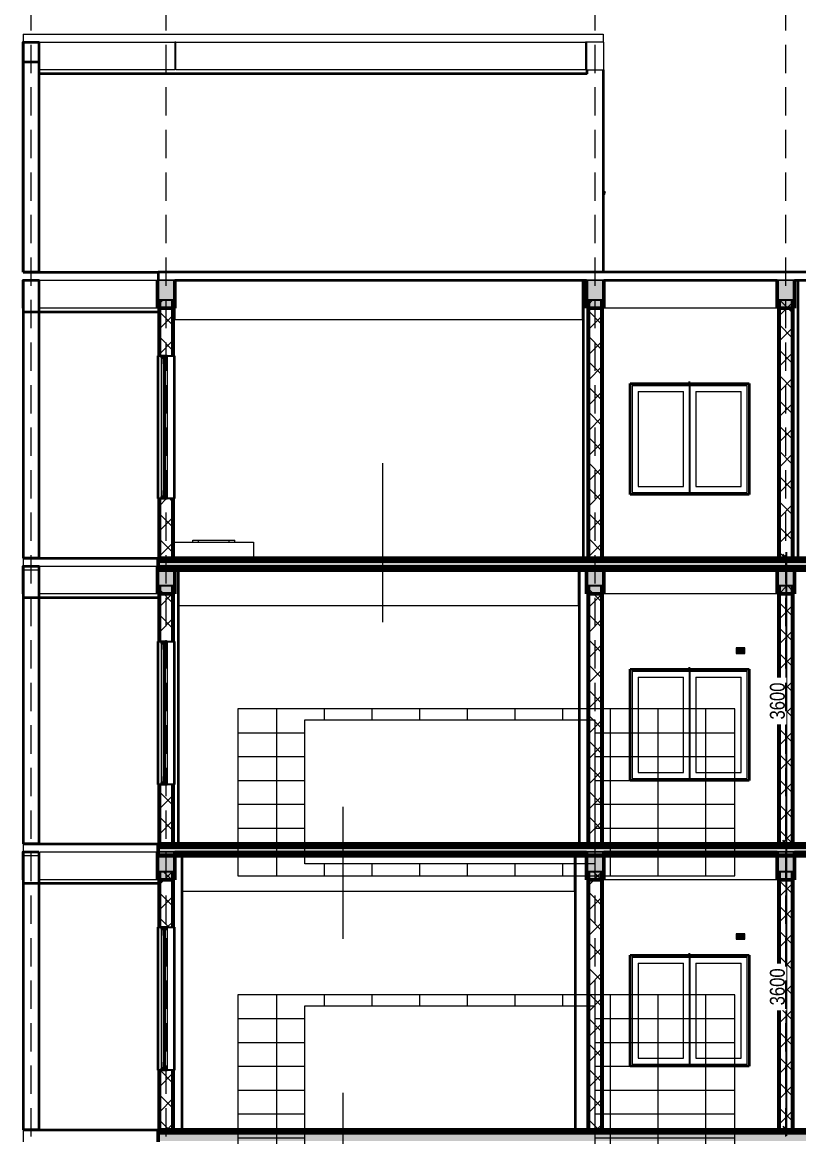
# Model space of a CAD drawing. Header units: millimetres. Extents: x -31177 to 43935, y -145912 to 20306.
# Drawn here: x -15010 to -5237, y -136188 to -122151 of the extents above; entities that cross this region are included whole.
import ezdxf

# ---------------------------------------------------------------- set-up
doc = ezdxf.new("R2010")
doc.units = ezdxf.units.MM
doc.linetypes.add('Hidden', pattern=[535.78125, 357.1875, -178.59375])
for name, color, linetype, lineweight in [('A-ANNO-DIMS', 1, 'Continuous', 9), ('A-DETL', 8, 'Continuous', 18), ('A-DETL-GENF', 8, 'Continuous', 18), ('A-DOOR', 2, 'Continuous', 25), ('A-FLOR', 7, 'Continuous', 18), ('A-FLOR-MCUT', 7, 'Continuous', 50), ('A-FLOR-PATT', 8, 'Continuous', 50), ('A-GLAZ', 4, 'Continuous', 25), ('A-WALL', 7, 'Continuous', 35), ('A-WALL-PATT', 8, 'Continuous', 25), ('P-SANR-FIXT', 3, 'Continuous', 18), ('S-BEAM', 7, 'Continuous', 18), ('S-COLS', 7, 'Continuous', 35), ('S-FNDN', 7, 'Continuous', 18), ('S-GRID', 1, 'Continuous', 9)]:
    doc.layers.add(name, color=color, linetype=linetype, lineweight=lineweight)
doc.styles.add('Arial', font='arial.ttf', dxfattribs={"width": 0.8, "height": 187.5})
doc.dimstyles.new('kt_nam', dxfattribs={"dimscale": 304.8, "dimtxt": 191.298637, "dimasz": 0.295276, "dimexe": 0.492126, "dimexo": 0.0625, "dimgap": 0.049213, "dimtad": 1, "dimdec": 0, "dimzin": 0, "dimdsep": 46, "dimtxsty": 'Arial', "dimblk1": 'OBLIQUE', "dimblk2": 'OBLIQUE', "dimsah": 1, "dimcen": 0.09, "dimdle": 0.246063, "dimazin": 0, "dimtfac": 1, "dimtdec": 4, "dimtix": 1, "dimtmove": 0, "dimatfit": 3, "dimfxl": 1.968504, "dimfxlon": 1, "dimtvp": 1, "dimtfill": 1, "dimtolj": 1, "dimtzin": 0, "dimarcsym": 2})
pattern_1 = [(0, (-7608.4, -134654.615), (304.8, 76.2), [25.146, -203.454, 25.146, -203.454, -1219.2]), (0, (-7608.4, -134654.615), (304.8, 76.2), [-457.2, 25.146, -432.054, 25.146, -203.454, -533.4]), (0, (-7608.4, -134654.615), (304.8, 76.2), [-1143, 25.146, -127.254, 25.146, -355.854]), (120, (-7494.1, -134616.515), (-218.39114, 225.86454), [25.146, -203.454, 25.146, -203.454, -1219.2]), (120, (-7494.1, -134616.515), (-218.39114, 225.86454), [-457.2, 25.146, -432.054, 25.146, -203.454, -533.4]), (120, (-7494.1, -134616.515), (-218.39114, 225.86454), [-1143, 25.146, -127.254, 25.146, -355.854]), (240, (-7456, -134464.115), (-86.40886, -302.06454), [25.146, -203.454, 25.146, -203.454, -1219.2]), (240, (-7456, -134464.115), (-86.40886, -302.06454), [-457.2, 25.146, -432.054, 25.146, -203.454, -533.4]), (240, (-7456, -134464.115), (-86.40886, -302.06454), [-1143, 25.146, -127.254, 25.146, -355.854])]
pattern_2 = [(45, (-7608.4, -134654.61), (-159.099, 159.099), []), (135, (-7608.4, -134654.61), (-159.099, -159.099), [])]
pattern_3 = [(50, (-7608.4, -134654.6), (546.553, -47.817), [57.15, -628.65]), (355, (-7608.4, -134654.6), (-105.728, 573.17), [45.72, -502.92]), (100.451, (-7562.86, -134658.6), (440.828, 525.35), [48.57, -534.27]), (46.184, (-7608.4, -134502.2), (813.237, -126.13), [85.725, -942.975]), (96.636, (-7540.6, -134512.7), (712.21, 742.28), [72.855, -801.405]), (351.184, (-7608.4, -134502.2), (712.215, 742.276), [68.58, -754.38]), (21, (-7532.2, -134540.3), (454.843, -306.796), [57.15, -628.65]), (326, (-7532.2, -134540.3), (185.406, 552.564), [45.72, -502.92]), (71.451, (-7494.3, -134565.9), (640.25, 245.764), [48.57, -534.27]), (37.5, (-7608.4, -134654.61), (9.2664, 253.665), [25.146, -471.678, 25.146, -485.394, -504.825]), (37.5, (-7608.4, -134654.61), (9.2664, 253.665), [-1007.364, 25.146, -479.679]), (7.5, (-7608.4, -134654.61), (200.4594, 300.541), [25.146, -265.938, 25.146, -460.248, -192.405]), (7.5, (-7608.4, -134654.61), (200.4594, 300.541), [-776.478, 25.146, -167.259]), (327.5, (-7778.33, -134654.61), (406.773, -17.1864), [25.146, -165.354, 25.146, -569.214, -788.67]), (327.5, (-7778.33, -134654.61), (406.773, -17.1864), [-784.86, 25.146, -763.524]), (317.5, (-7854.53, -134654.6), (444.388, 76.28), [25.146, -222.504, 25.146, -369.57, -560.07]), (317.5, (-7854.53, -134654.6), (444.388, 76.28), [-642.366, 25.146, -534.924])]
pattern_4 = [(0, (-7608.4, -134654.6), (476.25, 476.25), [476.25, -476.25]), (0, (-7608.4, -134476), (476.25, 476.25), [476.25, -476.25]), (0, (-7608.4, -134297.43), (476.25, 476.25), [476.25, -476.25]), (90, (-7548.87, -134237.9), (-476.25, 476.25), [476.25, -476.25]), (90, (-7370.3, -134237.9), (-476.25, 476.25), [476.25, -476.25]), (90, (-7191.7, -134237.9), (-476.25, 476.25), [476.25, -476.25])]

# ---------------------------------------------------------------- blocks, each defined once
blk = doc.blocks.new('CUA SO 2 CANH NHOM KINH O O THOANG - S1_1500x1800-V4-MẶT CẮT 5-5')
at = {"layer": 'A-GLAZ'}
for p, q in [((-13187, 6450), (-13263, 6450)), ((-13263, 6450), (-13263, 6425)), ((-13263, 6425), (-13187, 6425)), ((-13212.5, 6425), (-13237.5, 6425)), ((-13237.5, 6425), (-13237.5, 6349)), ((-13237.5, 6349), (-13212.5, 6349)), ((-13222.5, 6349), (-13227.5, 6349)), ((-13227.5, 6349), (-13227.5, 4751)), ((-13222.5, 4751), (-13222.5, 6349)), ((-13212.5, 6349), (-13212.5, 6425)), ((-13187, 6425), (-13187, 6450)), ((-13187, 4675), (-13263, 4675)), ((-13263, 4675), (-13263, 4650)), ((-13263, 4650), (-13187, 4650)), ((-13212.5, 4751), (-13237.5, 4751)), ((-13237.5, 4751), (-13237.5, 4675)), ((-13237.5, 4675), (-13212.5, 4675)), ((-13227.5, 4751), (-13222.5, 4751)), ((-13212.5, 4675), (-13212.5, 4751)), ((-13187, 4650), (-13187, 4675))]:
    blk.add_line(p, q, dxfattribs=at)
at = {"layer": 'A-GLAZ', "lineweight": 18}
for p, q in [((-13263, 6425), (-13263, 4675)), ((-13237.5, 6349), (-13237.5, 4751)), ((-13212.5, 6349), (-13212.5, 4751)), ((-13187, 6425), (-13187, 4675))]:
    blk.add_line(p, q, dxfattribs=at)
blk = doc.blocks.new('CỬA 1 CÁNH EROWINDOW_có ô chết_ - D4_1000x2200-2368989-MẶT CẮT 5-5')
at = {"layer": 'A-DOOR'}
for p, q in [((-7697, 16750), (-7700, 16750)), ((-7697, 16750), (-7700, 16750)), ((-7697, 16750), (-7697, 16740)), ((-7697, 16749), (-7697, 16750)), ((-7697, 16712), (-7697, 16740)), ((-7697, 16712), (-7697, 16702)), ((-7700, 16702), (-7697, 16702)), ((-7700, 16702), (-7697, 16702)), ((-7697, 16702), (-7697, 16703)), ((-7697, 15850), (-7700, 15850)), ((-7697, 15850), (-7700, 15850)), ((-7700, 15802), (-7697, 15802)), ((-7700, 15802), (-7697, 15802)), ((-7694, 15775), (-7700, 15775)), ((-7697, 15850), (-7697, 15840)), ((-7697, 15849), (-7697, 15850)), ((-7697, 15812), (-7697, 15840)), ((-7697, 15812), (-7697, 15802)), ((-7697, 15802), (-7697, 15803)), ((-7694, 15755), (-7694, 15775)), ((-7694, 15755), (-7694, 15645)), ((-7700, 15625), (-7694, 15625)), ((-7688, 15715), (-7694, 15715)), ((-7694, 15685), (-7688, 15685)), ((-7694, 15625), (-7694, 15645)), ((-7688, 15700), (-7688, 15715)), ((-7688, 15685), (-7688, 15700)), ((-7677, 15691), (-7677, 15708)), ((-7677, 15691), (-7677, 15692)), ((-7697, 14950), (-7700, 14950)), ((-7697, 14950), (-7700, 14950)), ((-7700, 14902), (-7697, 14902)), ((-7700, 14902), (-7697, 14902)), ((-7697, 14950), (-7697, 14940)), ((-7697, 14949), (-7697, 14950)), ((-7697, 14912), (-7697, 14940)), ((-7697, 14912), (-7697, 14902)), ((-7697, 14902), (-7697, 14903))]:
    blk.add_line(p, q, dxfattribs=at)
for points in [[(-7688, 15709), (-7688, 15709), (-7688, 15709), (-7688, 15710)], [(-7687, 15711), (-7686, 15712), (-7685, 15713), (-7683, 15713), (-7683, 15713)], [(-7687, 15689), (-7686, 15688), (-7685, 15687), (-7683, 15687), (-7683, 15687)], [(-7683, 15713), (-7682, 15713), (-7680, 15713), (-7679, 15712), (-7678, 15711)], [(-7683, 15687), (-7682, 15687), (-7680, 15687), (-7679, 15688), (-7678, 15689)], [(-7678, 15710), (-7677, 15709), (-7677, 15709), (-7677, 15709)]]:
    blk.add_open_spline(points, degree=3, dxfattribs=at)
blk = doc.blocks.new('dam betong - 220X350-2382505-MẶT CẮT 5-5')
at = {"layer": 'S-BEAM'}
for p, q in [((-15010, 3800), (-15010, 3450)), ((-15000, 3800), (-15010, 3800)), ((-14790, 3450), (-14790, 3750)), ((-15010, 3450), (-15000, 3450)), ((-14800, 3450), (-14790, 3450))]:
    blk.add_line(p, q, dxfattribs=at)
blk = doc.blocks.new('M_Concrete-Rectangular-Column - COT250X350-2391838-MẶT CẮT 5-5')
at = {"layer": 'S-COLS'}
blk.add_line((-8050, 7350), (-8050, 3900), dxfattribs=at)
blk = doc.blocks.new('M_Concrete-Rectangular-Column - COT220X300-2391839-MẶT CẮT 5-5')
at = {"layer": 'S-COLS'}
blk.add_line((-8000, 10950), (-8000, 7500), dxfattribs=at)
blk = doc.blocks.new('M_Concrete-Rectangular-Column - COT200X250-2391840-MẶT CẮT 5-5')
at = {"layer": 'S-COLS'}
blk.add_line((-7950, 14600), (-7950, 11100), dxfattribs=at)
blk = doc.blocks.new('M_Concrete-Rectangular-Column - COT220X300-V6-MẶT CẮT 5-5')
at = {"layer": 'S-COLS'}
blk.add_line((-13000, 7350), (-13000, 3900), dxfattribs=at)
blk = doc.blocks.new('M_Concrete-Rectangular-Column - COT200X250-V7-MẶT CẮT 5-5')
at = {"layer": 'S-COLS'}
blk.add_line((-13050, 10950), (-13050, 7500), dxfattribs=at)
blk = doc.blocks.new('M_Concrete-Rectangular-Column - COT200X200-2391833-MẶT CẮT 5-5')
at = {"layer": 'S-COLS'}
for p, q in [((-15000, 7400), (-15000, 3900)), ((-14999, 7400), (-14800, 7400)), ((-14800, 7400), (-14800, 3900)), ((-14800, 3900), (-14999, 3900))]:
    blk.add_line(p, q, dxfattribs=at)
blk = doc.blocks.new('M_Concrete-Rectangular-Column - COT200X200-2391834-MẶT CẮT 5-5')
at = {"layer": 'S-COLS'}
for p, q in [((-15000, 11000), (-15000, 7500)), ((-14999, 11000), (-14800, 11000)), ((-14800, 11000), (-14800, 7500)), ((-14800, 7500), (-14999, 7500))]:
    blk.add_line(p, q, dxfattribs=at)
blk = doc.blocks.new('M_Concrete-Rectangular-Column - COT200X200-2391835-MẶT CẮT 5-5')
at = {"layer": 'S-COLS'}
for p, q in [((-15000, 14600), (-14800, 14600)), ((-15000, 14600), (-15000, 11100)), ((-14800, 14600), (-14800, 11100)), ((-14800, 11100), (-14999, 11100))]:
    blk.add_line(p, q, dxfattribs=at)
blk = doc.blocks.new('M_Concrete-Rectangular-Column - COT200X200-2391841-MẶT CẮT 5-5')
at = {"layer": 'S-COLS'}
for p, q in [((-15000, 17600), (-14800, 17600)), ((-15000, 17600), (-15000, 14700)), ((-14800, 17600), (-14800, 14700)), ((-14800, 14700), (-15000, 14700))]:
    blk.add_line(p, q, dxfattribs=at)
blk = doc.blocks.new('M_Concrete-Rectangular-Column - COT200X250-V10-MẶT CẮT 5-5')
at = {"layer": 'S-COLS'}
blk.add_line((-5250, 14600), (-5250, 11100), dxfattribs=at)
blk = doc.blocks.new('Xi_Xom - Xi_Xom-2405955-MẶT CẮT 5-5')
at = {"layer": 'P-SANR-FIXT'}
for p, q in [((-12864, 11325), (-12792, 11325)), ((-12864, 11300), (-12864, 11325)), ((-12792, 11325), (-12408, 11325)), ((-12792, 11300), (-12792, 11325)), ((-12408, 11325), (-12336, 11325)), ((-12408, 11300), (-12408, 11325)), ((-12336, 11300), (-12336, 11325))]:
    blk.add_line(p, q, dxfattribs=at)
blk = doc.blocks.new('CUA SO 2 CANH NHOM KINH O O THOANG - K4-2413349-MẶT CẮT 5-5')
at = {"layer": 'A-GLAZ', "lineweight": 18}
for p, q in [((-7335, 6075), (-7335, 4725)), ((-7335, 6075), (-5885, 6075)), ((-6610, 4725), (-6610, 6075)), ((-6610, 6075), (-6610, 4725)), ((-5885, 4725), (-5885, 6075)), ((-7259, 5999), (-7259, 4801)), ((-7259, 5999), (-6686, 5999)), ((-6686, 4801), (-6686, 5999)), ((-6534, 5999), (-6534, 4801)), ((-6534, 5999), (-5961, 5999)), ((-5961, 4801), (-5961, 5999)), ((-7259, 4801), (-6686, 4801)), ((-6534, 4801), (-5961, 4801)), ((-7335, 4725), (-5885, 4725))]:
    blk.add_line(p, q, dxfattribs=at)
at = {"layer": 'A-GLAZ'}
for q in [(-6610, 6125), (-6610, 4700)]:
    blk.add_line((-6610, 6100), q, dxfattribs=at)
blk = doc.blocks.new('_Oblique')
at = {"color": 0, "linetype": 'ByBlock', "lineweight": -2}
blk.add_line((-0.5, -0.5), (0.5, 0.5), dxfattribs=at)
blk = doc.blocks.new('DIMBLOCK16-MẶT CẮT 5-5')
at = {"layer": 'A-ANNO-DIMS', "color": 0, "lineweight": -2, "transparency": 16777216}
for p, q in [((-5394, -128825), (-5394, -132575)), ((-4813, -128900), (-5544, -128900)), ((-4813, -132500), (-5544, -132500))]:
    blk.add_line(p, q, dxfattribs=at)
at = {"layer": 'Defpoints', "color": 0, "transparency": 16777216}
for p in [(-4794, -128900), (-5394, -132500), (-4794, -132500)]:
    blk.add_point(p, dxfattribs=at)
at = {"layer": 'A-ANNO-DIMS', "color": 0, "lineweight": -2, "transparency": 16777216, "xscale": 90, "yscale": 90, "zscale": 90}
for p, rotation in [((-5394, -128900), 90), ((-5394, -132500), 270)]:
    blk.add_blockref('_Oblique', p, dxfattribs=dict(at, rotation=rotation))
at = {"layer": 'A-ANNO-DIMS', "color": 0, "transparency": 16777216, "insert": (-5505, -130700), "char_height": 187.5, "width": 550.94, "attachment_point": 5, "rotation": 90, "style": 'Arial', "bg_fill": 3, "box_fill_scale": 1.1, "bg_fill_color": 256, "bg_fill_true_color": 13158600, "bg_fill_transparency": 0}
blk.add_mtext('\\A1;3600', dxfattribs=at)
blk = doc.blocks.new('DIMBLOCK17-MẶT CẮT 5-5')
at = {"layer": 'A-ANNO-DIMS', "color": 0, "lineweight": -2, "transparency": 16777216}
for p, q in [((-4813, -132500), (-5544, -132500)), ((-5394, -132425), (-5394, -136175)), ((-4813, -136100), (-5544, -136100))]:
    blk.add_line(p, q, dxfattribs=at)
at = {"layer": 'Defpoints', "color": 0, "transparency": 16777216}
for p in [(-4794, -132500), (-5394, -136100), (-4794, -136100)]:
    blk.add_point(p, dxfattribs=at)
at = {"layer": 'A-ANNO-DIMS', "color": 0, "lineweight": -2, "transparency": 16777216, "xscale": 90, "yscale": 90, "zscale": 90}
for p, rotation in [((-5394, -132500), 90), ((-5394, -136100), 270)]:
    blk.add_blockref('_Oblique', p, dxfattribs=dict(at, rotation=rotation))
at = {"layer": 'A-ANNO-DIMS', "color": 0, "transparency": 16777216, "insert": (-5505, -134300), "char_height": 187.5, "width": 550.94, "attachment_point": 5, "rotation": 90, "style": 'Arial', "bg_fill": 3, "box_fill_scale": 1.1, "bg_fill_color": 256, "bg_fill_true_color": 13158600, "bg_fill_transparency": 0}
blk.add_mtext('\\A1;3600', dxfattribs=at)

msp = doc.modelspace()

# ---------------------------------------------------------------- hatches: boundary and pattern name
at = {"layer": 'A-DETL-GENF'}
for points in [[(-5916.4, -130100), (-5916.4, -130030), (-6026.4, -130030), (-6026.4, -130100)], [(-5916.4, -133700), (-5916.4, -133630), (-6026.4, -133630), (-6026.4, -133700)]]:
    msp.add_hatch(color=7, dxfattribs=at).paths.add_polyline_path(points)
h = msp.add_hatch(dxfattribs=at)
h.set_pattern_fill('FP_7', style=0, pattern_type=2)
h.set_pattern_definition([(0, (-7608.4, -127200), (0, 300), []), (90, (-7608.4, -127200), (-600, 4e-14), [])])
h.paths.add_polyline_path([(-12296.4, -132900), (-7910, -132900), (-7910, -132750), (-11453.4, -132750), (-11453.4, -130938), (-7801.4, -130938), (-7801.4, -132600), (-7690, -132600), (-7690, -132900), (-6041.4, -132900), (-6041.4, -130800), (-12296.4, -130800), (-12296.4, -132870.4)])
h = msp.add_hatch(dxfattribs=at)
h.set_pattern_fill('FP_6', style=0, pattern_type=2)
h.set_pattern_definition([(0, (-7608.4, -130800), (0, 300), []), (90, (-7608.4, -130800), (-600, 4e-14), [])])
h.paths.add_polyline_path([(-12296.4, -136500), (-7910, -136500), (-7910, -136350), (-11453.4, -136350), (-11453.4, -134538), (-7801.4, -134538), (-7801.4, -136200), (-7690, -136200), (-7690, -136500), (-6041.4, -136500), (-6041.4, -134400), (-12296.4, -134400), (-12296.4, -136488.3)])
at = {"layer": 'A-FLOR-PATT', "lineweight": 18}
h = msp.add_hatch(dxfattribs=at)
h.set_pattern_fill('FP_1', color=256, style=0, pattern_type=2)
h.set_pattern_definition(pattern_1)
h.paths.add_polyline_path([(-21.1, -128940), (99.7, -128940), (99.7, -128900), (-13301.4, -128900), (-13301.4, -128940), (-572.3, -128940)])
h = msp.add_hatch(dxfattribs=at)
h.set_pattern_fill('FP_4', color=256, style=0, pattern_type=2)
h.set_pattern_definition(pattern_3)
h.paths.add_polyline_path([(-13301.4, -129040), (99.7, -129040), (99.7, -128940), (-13301.4, -128940), (-13301.4, -129011.4)])
h = msp.add_hatch(dxfattribs=at)
h.set_pattern_fill('FP_3', color=256, style=0, pattern_type=2)
h.set_pattern_definition(pattern_4)
h.paths.add_polyline_path([(-21.1, -129050), (99.7, -129050), (99.7, -129040), (-13301.4, -129040), (-13301.4, -129050), (-572.3, -129050)])
h = msp.add_hatch(dxfattribs=at)
h.set_pattern_fill('FP_1', color=256, style=0, pattern_type=2)
h.set_pattern_definition(pattern_1)
h.paths.add_polyline_path([(-21.1, -132540), (99.7, -132540), (99.7, -132500), (-13301.4, -132500), (-13301.4, -132540), (-572.3, -132540)])
h = msp.add_hatch(dxfattribs=at)
h.set_pattern_fill('FP_4', color=256, style=0, pattern_type=2)
h.set_pattern_definition(pattern_3)
h.paths.add_polyline_path([(-13301.4, -132640), (99.7, -132640), (99.7, -132540), (-13301.4, -132540)])
h = msp.add_hatch(dxfattribs=at)
h.set_pattern_fill('FP_3', color=256, style=0, pattern_type=2)
h.set_pattern_definition(pattern_4)
h.paths.add_polyline_path([(-21.1, -132650), (99.7, -132650), (99.7, -132640), (-13301.4, -132640), (-13301.4, -132650), (-572.3, -132650)])
h = msp.add_hatch(dxfattribs=at)
h.set_pattern_fill('FP_1', color=256, style=0, pattern_type=2)
h.set_pattern_definition(pattern_1)
h.paths.add_polyline_path([(-21.1, -136140), (99.7, -136140), (99.7, -136100), (-13301.4, -136100), (-13301.4, -136140), (-158.9, -136140)])
h = msp.add_hatch(dxfattribs=at)
h.set_pattern_fill('FP_4', color=256, style=0, pattern_type=2)
h.set_pattern_definition(pattern_3)
h.paths.add_polyline_path([(-10354.5, -136240), (99.7, -136240), (99.7, -136140), (-13301.4, -136140), (-13301.4, -136240), (-10492.2, -136240)])
at = {"layer": 'A-WALL-PATT', "lineweight": 18}
h = msp.add_hatch(dxfattribs=at)
h.set_pattern_fill('FP_1', color=256, style=0, pattern_type=2)
h.set_pattern_definition(pattern_1)
h.paths.add_polyline_path([(-13285, -128900), (-13285, -128150), (-13300, -128150), (-13300, -128900)])
h.paths.add_polyline_path([(-13285, -126350), (-13285, -125650), (-13300, -125650), (-13300, -126350)])
h = msp.add_hatch(dxfattribs=at)
h.set_pattern_fill('FP_2', color=256, style=0, pattern_type=2)
h.set_pattern_definition(pattern_2)
h.paths.add_polyline_path([(-13247.8, -128900), (-13115, -128900), (-13115, -128150), (-13285, -128150), (-13285, -128900)])
h.paths.add_polyline_path([(-13178.9, -126350), (-13115, -126350), (-13115, -125650), (-13285, -125650), (-13285, -126350), (-13247.8, -126350)])
h = msp.add_hatch(dxfattribs=at)
h.set_pattern_fill('FP_1', color=256, style=0, pattern_type=2)
h.set_pattern_definition(pattern_1)
h.paths.add_polyline_path([(-13100, -128900), (-13100, -128150), (-13115, -128150), (-13115, -128900), (-13110, -128900)])
h.paths.add_polyline_path([(-13115, -126350), (-13100, -126350), (-13100, -125650), (-13115, -125650), (-13115, -126277.8)])
h = msp.add_hatch(dxfattribs=at)
h.set_pattern_fill('FP_1', color=256, style=0, pattern_type=2)
h.set_pattern_definition(pattern_1)
h.paths.add_polyline_path([(-7885, -128900), (-7885, -125650), (-7900, -125650), (-7900, -128900)])
h = msp.add_hatch(dxfattribs=at)
h.set_pattern_fill('FP_2', color=256, style=0, pattern_type=2)
h.set_pattern_definition(pattern_2)
h.paths.add_polyline_path([(-7885, -128900), (-7715, -128900), (-7715, -125650), (-7885, -125650), (-7885, -128850.6)])
h = msp.add_hatch(dxfattribs=at)
h.set_pattern_fill('FP_1', color=256, style=0, pattern_type=2)
h.set_pattern_definition(pattern_1)
h.paths.add_polyline_path([(-7700, -128900), (-7700, -125650), (-7715, -125650), (-7715, -128900)])
h = msp.add_hatch(dxfattribs=at)
h.set_pattern_fill('FP_1', color=256, style=0, pattern_type=2)
h.set_pattern_definition(pattern_1)
h.paths.add_polyline_path([(-5485, -128900), (-5485, -125650), (-5500, -125650), (-5500, -128900)])
h = msp.add_hatch(dxfattribs=at)
h.set_pattern_fill('FP_2', color=256, style=0, pattern_type=2)
h.set_pattern_definition(pattern_2)
h.paths.add_polyline_path([(-5394.5, -128900), (-5315, -128900), (-5315, -125650), (-5485, -125650), (-5485, -128900)])
h = msp.add_hatch(dxfattribs=at)
h.set_pattern_fill('FP_1', color=256, style=0, pattern_type=2)
h.set_pattern_definition(pattern_1)
h.paths.add_polyline_path([(-5300, -128900), (-5300, -125650), (-5315, -125650), (-5315, -128900)])
h = msp.add_hatch(dxfattribs=at)
h.set_pattern_fill('FP_1', color=256, style=0, pattern_type=2)
h.set_pattern_definition(pattern_1)
h.paths.add_polyline_path([(-13285, -132500), (-13285, -131750), (-13300, -131750), (-13300, -132500)])
h.paths.add_polyline_path([(-13285, -129950), (-13285, -129250), (-13300, -129250), (-13300, -129950)])
h = msp.add_hatch(dxfattribs=at)
h.set_pattern_fill('FP_2', color=256, style=0, pattern_type=2)
h.set_pattern_definition(pattern_2)
h.paths.add_polyline_path([(-13247.8, -132500), (-13115, -132500), (-13115, -131750), (-13285, -131750), (-13285, -132500)])
h.paths.add_polyline_path([(-13285, -129950), (-13115, -129950), (-13115, -129250), (-13285, -129250), (-13285, -129895.7)])
h = msp.add_hatch(dxfattribs=at)
h.set_pattern_fill('FP_1', color=256, style=0, pattern_type=2)
h.set_pattern_definition(pattern_1)
h.paths.add_polyline_path([(-13115, -132500), (-13100, -132500), (-13100, -131750), (-13115, -131750), (-13115, -132227.3)])
h.paths.add_polyline_path([(-13115, -129950), (-13100, -129950), (-13100, -129250), (-13115, -129250), (-13115, -129895.7)])
h = msp.add_hatch(dxfattribs=at)
h.set_pattern_fill('FP_1', color=256, style=0, pattern_type=2)
h.set_pattern_definition(pattern_1)
h.paths.add_polyline_path([(-7885, -132500), (-7885, -129250), (-7900, -129250), (-7900, -132500)])
h = msp.add_hatch(dxfattribs=at)
h.set_pattern_fill('FP_2', color=256, style=0, pattern_type=2)
h.set_pattern_definition(pattern_2)
h.paths.add_polyline_path([(-7885, -132500), (-7715, -132500), (-7715, -129250), (-7885, -129250), (-7885, -132468.5)])
h = msp.add_hatch(dxfattribs=at)
h.set_pattern_fill('FP_1', color=256, style=0, pattern_type=2)
h.set_pattern_definition(pattern_1)
h.paths.add_polyline_path([(-7700, -132500), (-7700, -129250), (-7715, -129250), (-7715, -132500)])
h = msp.add_hatch(dxfattribs=at)
h.set_pattern_fill('FP_1', color=256, style=0, pattern_type=2)
h.set_pattern_definition(pattern_1)
h.paths.add_polyline_path([(-5485, -132500), (-5485, -129250), (-5500, -129250), (-5500, -132500)])
h = msp.add_hatch(dxfattribs=at)
h.set_pattern_fill('FP_2', color=256, style=0, pattern_type=2)
h.set_pattern_definition(pattern_2)
h.paths.add_polyline_path([(-5394.5, -132500), (-5315, -132500), (-5315, -129250), (-5485, -129250), (-5485, -132500)])
h = msp.add_hatch(dxfattribs=at)
h.set_pattern_fill('FP_1', color=256, style=0, pattern_type=2)
h.set_pattern_definition(pattern_1)
h.paths.add_polyline_path([(-5300, -132500), (-5300, -129250), (-5315, -129250), (-5315, -132500)])
h = msp.add_hatch(dxfattribs=at)
h.set_pattern_fill('FP_1', color=256, style=0, pattern_type=2)
h.set_pattern_definition(pattern_1)
h.paths.add_polyline_path([(-13285, -136100), (-13285, -135350), (-13300, -135350), (-13300, -136100)])
h.paths.add_polyline_path([(-13285, -133550), (-13285, -132850), (-13300, -132850), (-13300, -133550)])
h = msp.add_hatch(dxfattribs=at)
h.set_pattern_fill('FP_2', color=256, style=0, pattern_type=2)
h.set_pattern_definition(pattern_2)
h.paths.add_polyline_path([(-13247.8, -136100), (-13115, -136100), (-13115, -135350), (-13285, -135350), (-13285, -136100)])
h.paths.add_polyline_path([(-13178.9, -133550), (-13115, -133550), (-13115, -132850), (-13285, -132850), (-13285, -133550), (-13247.8, -133550)])
h = msp.add_hatch(dxfattribs=at)
h.set_pattern_fill('FP_1', color=256, style=0, pattern_type=2)
h.set_pattern_definition(pattern_1)
h.paths.add_polyline_path([(-13100, -136100), (-13100, -135350), (-13115, -135350), (-13115, -136100), (-13110, -136100)])
h.paths.add_polyline_path([(-13110, -133550), (-13100, -133550), (-13100, -132850), (-13115, -132850), (-13115, -133550)])
h = msp.add_hatch(dxfattribs=at)
h.set_pattern_fill('FP_1', color=256, style=0, pattern_type=2)
h.set_pattern_definition(pattern_1)
h.paths.add_polyline_path([(-7885, -136100), (-7885, -132850), (-7900, -132850), (-7900, -136100)])
h = msp.add_hatch(dxfattribs=at)
h.set_pattern_fill('FP_2', color=256, style=0, pattern_type=2)
h.set_pattern_definition(pattern_2)
h.paths.add_polyline_path([(-7874.5, -136100), (-7715, -136100), (-7715, -132850), (-7885, -132850), (-7885, -136100)])
h = msp.add_hatch(dxfattribs=at)
h.set_pattern_fill('FP_1', color=256, style=0, pattern_type=2)
h.set_pattern_definition(pattern_1)
h.paths.add_polyline_path([(-7700, -136100), (-7700, -132850), (-7715, -132850), (-7715, -136100)])
h = msp.add_hatch(dxfattribs=at)
h.set_pattern_fill('FP_1', color=256, style=0, pattern_type=2)
h.set_pattern_definition(pattern_1)
h.paths.add_polyline_path([(-5485, -136100), (-5485, -132850), (-5500, -132850), (-5500, -136100)])
h = msp.add_hatch(dxfattribs=at)
h.set_pattern_fill('FP_2', color=256, style=0, pattern_type=2)
h.set_pattern_definition(pattern_2)
h.paths.add_polyline_path([(-5315, -136100), (-5315, -132850), (-5485, -132850), (-5485, -136100), (-5394.5, -136100)])
h = msp.add_hatch(dxfattribs=at)
h.set_pattern_fill('FP_1', color=256, style=0, pattern_type=2)
h.set_pattern_definition(pattern_1)
h.paths.add_polyline_path([(-5300, -136100), (-5300, -132850), (-5315, -132850), (-5315, -136100)])
at = {"layer": 'S-BEAM'}
for points in [[(-13247.8, -125750), (-13090, -125750), (-13090, -125400), (-13310, -125400), (-13310, -125750), (-13300, -125750)], [(-7910, -125750), (-7690, -125750), (-7690, -125400), (-7910, -125400)], [(-5290, -125750), (-5290, -125400), (-5510, -125400), (-5510, -125750)], [(-13310, -129350), (-13090, -129350), (-13090, -129000), (-13310, -129000), (-13310, -129333)], [(-7690, -129350), (-7690, -129000), (-7910, -129000), (-7910, -129350), (-7736.7, -129350)], [(-5290, -129350), (-5290, -129000), (-5510, -129000), (-5510, -129350)], [(-13310, -132950), (-13090, -132950), (-13090, -132600), (-13310, -132600), (-13310, -132870.4)], [(-7690, -132950), (-7690, -132600), (-7910, -132600), (-7910, -132950), (-7736.7, -132950)], [(-5290, -132950), (-5290, -132600), (-5510, -132600), (-5510, -132950)]]:
    msp.add_hatch(color=8, dxfattribs=at).paths.add_polyline_path(points)

# ---------------------------------------------------------------- linework, layer by layer
at = {"layer": 'A-DETL'}
for p, q in [((-10474.5, -127705.6), (-10474.5, -129705.6)), ((-5916.4, -130030), (-6026.4, -130030)), ((-6026.4, -130030), (-6026.4, -130100)), ((-6026.4, -130100), (-5916.4, -130100)), ((-5916.4, -130100), (-5916.4, -130030)), ((-6041.4, -130800), (-12296.4, -130800)), ((-12296.4, -130800), (-12296.4, -132900)), ((-6041.4, -132900), (-6041.4, -130800)), ((-11453.4, -132750), (-11453.4, -130938)), ((-11453.4, -130938), (-7801.4, -130938)), ((-7801.4, -130938), (-7801.4, -132750)), ((-10974.5, -132033), (-10974.5, -133693)), ((-7801.4, -132750), (-11453.4, -132750)), ((-12296.4, -132900), (-6041.4, -132900)), ((-5916.4, -133630), (-6026.4, -133630)), ((-6026.4, -133630), (-6026.4, -133700)), ((-5916.4, -133700), (-5916.4, -133630)), ((-6026.4, -133700), (-5916.4, -133700)), ((-6041.4, -134400), (-12296.4, -134400)), ((-12296.4, -134400), (-12296.4, -136500)), ((-6041.4, -136500), (-6041.4, -134400)), ((-11453.4, -136350), (-11453.4, -134538)), ((-11453.4, -134538), (-7801.4, -134538)), ((-7801.4, -134538), (-7801.4, -136350)), ((-10974.5, -135633), (-10974.5, -137293))]:
    msp.add_line(p, q, dxfattribs=at)
at = {"layer": 'A-FLOR'}
for p, q in [((-13100, -128700), (-12100, -128700)), ((-12100, -128700), (-12100, -128900)), ((-14999.3, -128900), (-14999.3, -129050)), ((-14787.3, -129050), (-14999.3, -129050)), ((-13310, -129050), (-13312.7, -129050)), ((-13037.3, -129130), (-13050, -129130)), ((-15000, -132500), (-15000, -132600)), ((-14999.3, -132500), (-14999.3, -132650)), ((-14787.3, -132650), (-14999.3, -132650)), ((-13310, -132650), (-13312.7, -132650)), ((-12987.3, -132730), (-13000, -132730)), ((-15000, -136100), (-15000, -136200)), ((-14999.3, -136100), (-14999.3, -136250))]:
    msp.add_line(p, q, dxfattribs=at)
at = {"layer": 'A-FLOR', "lineweight": 50}
for p, q in [((99.7, -128900), (-13301.4, -128900)), ((-13301.4, -128900), (-13301.4, -129050)), ((-13301.4, -129050), (99.7, -129050)), ((99.7, -132500), (-13301.4, -132500)), ((-13301.4, -132500), (-13301.4, -132650)), ((-13301.4, -132650), (99.7, -132650)), ((99.7, -136100), (-13301.4, -136100)), ((-13301.4, -136100), (-13301.4, -136250))]:
    msp.add_line(p, q, dxfattribs=at)
at = {"layer": 'A-FLOR-MCUT'}
for p, q in [((99.7, -128940), (-13301.4, -128940)), ((99.7, -129040), (-13301.4, -129040)), ((99.7, -132540), (-13301.4, -132540)), ((99.7, -132640), (-13301.4, -132640)), ((99.7, -136140), (-13301.4, -136140))]:
    msp.add_line(p, q, dxfattribs=at)
at = {"layer": 'A-WALL'}
for p, q in [((-15000, -125300), (-15000, -122650)), ((-15000, -122650), (-14800, -122650)), ((-14800, -122650), (-14800, -122800)), ((-7900, -122800), (-14800, -122800)), ((-7900, -122800), (-7900, -122750)), ((-7700, -122750), (-7700, -125300)), ((-15000, -125300), (-13300, -125300)), ((-7687.3, -125650), (-7690, -125650)), ((-5510, -125650), (-5512.7, -125650)), ((-13300, -125800), (-15000, -125800)), ((-15000, -125800), (-15000, -128900)), ((-13087.3, -125800), (-13100, -125800)), ((-7950, -125800), (-7962.7, -125800)), ((-5237.3, -125800), (-5250, -125800)), ((-13300, -128150), (-13300, -126350)), ((-13100, -126350), (-13100, -128150)), ((-7360, -128100), (-7360, -126700)), ((-7360, -126700), (-5860, -126700)), ((-5860, -126700), (-5860, -128100)), ((-5860, -128100), (-7360, -128100)), ((-14999.3, -128900), (-13301.4, -128900)), ((-7687.3, -129250), (-7690, -129250)), ((-5510, -129250), (-5512.7, -129250)), ((-13300, -129400), (-15000, -129400)), ((-15000, -129400), (-15000, -132500)), ((-13037.3, -129400), (-13050, -129400)), ((-8000, -129400), (-8012.7, -129400)), ((-13300, -131750), (-13300, -129950)), ((-13100, -129950), (-13100, -131750)), ((-7360, -131700), (-7360, -130300)), ((-7360, -130300), (-5860, -130300)), ((-5860, -130300), (-5860, -131700)), ((-5860, -131700), (-7360, -131700)), ((-14999.3, -132500), (-13301.4, -132500)), ((-7687.3, -132850), (-7690, -132850)), ((-5510, -132850), (-5512.7, -132850)), ((-13300, -133000), (-15000, -133000)), ((-15000, -133000), (-15000, -136100)), ((-12987.3, -133000), (-13000, -133000)), ((-8050, -133000), (-8062.7, -133000)), ((-13300, -135350), (-13300, -133550)), ((-13100, -133550), (-13100, -135350)), ((-7360, -135300), (-7360, -133900)), ((-7360, -133900), (-5860, -133900)), ((-5860, -133900), (-5860, -135300)), ((-5860, -135300), (-7360, -135300)), ((-14999.3, -136100), (-13301.4, -136100))]:
    msp.add_line(p, q, dxfattribs=at)
at = {"layer": 'A-WALL', "lineweight": 25}
for p, q in [((-13100, -125650), (-13300, -125650)), ((-13300, -125650), (-13300, -126350)), ((-13100, -126350), (-13100, -125650)), ((-7700, -125650), (-7900, -125650)), ((-7900, -125650), (-7900, -128900)), ((-7700, -128900), (-7700, -125650)), ((-5300, -125650), (-5500, -125650)), ((-5500, -125650), (-5500, -128900)), ((-5300, -128900), (-5300, -125650)), ((-13300, -126350), (-13100, -126350)), ((-13100, -128150), (-13300, -128150)), ((-13300, -128150), (-13300, -128900)), ((-13100, -128900), (-13100, -128150)), ((-13100, -129250), (-13300, -129250)), ((-13300, -129250), (-13300, -129950)), ((-13100, -129950), (-13100, -129250)), ((-7700, -129250), (-7900, -129250)), ((-7900, -129250), (-7900, -132500)), ((-7700, -132500), (-7700, -129250)), ((-5300, -129250), (-5500, -129250)), ((-5500, -129250), (-5500, -132500)), ((-5300, -132500), (-5300, -129250)), ((-13300, -129950), (-13100, -129950)), ((-13100, -131750), (-13300, -131750)), ((-13300, -131750), (-13300, -132500)), ((-13100, -132500), (-13100, -131750)), ((-13100, -132850), (-13300, -132850)), ((-13300, -132850), (-13300, -133550)), ((-13100, -133550), (-13100, -132850)), ((-7700, -132850), (-7900, -132850)), ((-7900, -132850), (-7900, -136100)), ((-7700, -136100), (-7700, -132850)), ((-5300, -132850), (-5500, -132850)), ((-5500, -132850), (-5500, -136100)), ((-5300, -136100), (-5300, -132850)), ((-13300, -133550), (-13100, -133550)), ((-13100, -135350), (-13300, -135350)), ((-13300, -135350), (-13300, -136100)), ((-13100, -136100), (-13100, -135350))]:
    msp.add_line(p, q, dxfattribs=at)
at = {"layer": 'A-WALL', "lineweight": 50}
for p, q in [((-13285, -125650), (-13285, -126350)), ((-13115, -125650), (-13115, -126350)), ((-7885, -125650), (-7885, -128900)), ((-7715, -125650), (-7715, -128900)), ((-5485, -125650), (-5485, -128900)), ((-5315, -125650), (-5315, -128900)), ((-13285, -128150), (-13285, -128900)), ((-13115, -128150), (-13115, -128900)), ((-13285, -129250), (-13285, -129950)), ((-13115, -129250), (-13115, -129950)), ((-7885, -129250), (-7885, -132500)), ((-7715, -129250), (-7715, -132500)), ((-5485, -129250), (-5485, -132500)), ((-5315, -129250), (-5315, -132500)), ((-13285, -131750), (-13285, -132500)), ((-13115, -131750), (-13115, -132500)), ((-13285, -132850), (-13285, -133550)), ((-13115, -132850), (-13115, -133550)), ((-7885, -132850), (-7885, -136100)), ((-7715, -132850), (-7715, -136100)), ((-5485, -132850), (-5485, -136100)), ((-5315, -132850), (-5315, -136100)), ((-13285, -135350), (-13285, -136100)), ((-13115, -135350), (-13115, -136100))]:
    msp.add_line(p, q, dxfattribs=at)
at = {"layer": 'S-BEAM'}
for p, q in [((-15010, -122400), (-15010, -122750)), ((-15000, -122400), (-15010, -122400)), ((-14790, -122750), (-14790, -122400)), ((-14787.3, -122750), (-14787.3, -122400)), ((-14787.3, -122400), (-13090, -122400)), ((-13090, -122400), (-13090, -122750)), ((-13077.3, -122750), (-13077.3, -122400)), ((-13077.3, -122400), (-7922.7, -122400)), ((-7922.7, -122400), (-7922.7, -122750)), ((-7910, -122400), (-7910, -122750)), ((-7690, -122400), (-7910, -122400)), ((-7690, -122750), (-7690, -122400)), ((-15010, -122750), (-15000, -122750)), ((-14800, -122750), (-14790, -122750)), ((-13090, -122750), (-14787.3, -122750)), ((-7922.7, -122750), (-13077.3, -122750)), ((-7910, -122750), (-7690, -122750)), ((-15010, -125400), (-15010, -125750)), ((-15000, -125400), (-15010, -125400)), ((-14790, -125400), (-14800, -125400)), ((-14790, -125750), (-14790, -125400)), ((-14787.3, -125750), (-14787.3, -125400)), ((-14787.3, -125400), (-13312.7, -125400)), ((-13312.7, -125400), (-13312.7, -125750)), ((-13090, -125400), (-13300, -125400)), ((-13087.3, -125900), (-13087.3, -125400)), ((-7962.7, -125400), (-7962.7, -125900)), ((-7690, -125400), (-7910, -125400)), ((-7687.3, -125750), (-7687.3, -125400)), ((-5512.7, -125400), (-5512.7, -125750)), ((-5290, -125400), (-5510, -125400)), ((-15010, -125750), (-15000, -125750)), ((-14800, -125750), (-14790, -125750)), ((-13312.7, -125750), (-14787.3, -125750)), ((-5512.7, -125750), (-7687.3, -125750)), ((-7962.7, -125900), (-13087.3, -125900)), ((-14787.3, -129350), (-14787.3, -129000)), ((-14787.3, -129000), (-13312.7, -129000)), ((-13312.7, -129000), (-13312.7, -129350)), ((-13090, -129000), (-13300, -129000)), ((-13037.3, -129500), (-13037.3, -129050)), ((-8012.7, -129050), (-8012.7, -129500)), ((-7690, -129000), (-7910, -129000)), ((-7687.3, -129350), (-7687.3, -129050)), ((-5512.7, -129050), (-5512.7, -129350)), ((-5290, -129000), (-5510, -129000)), ((-13312.7, -129350), (-14787.3, -129350)), ((-5512.7, -129350), (-7687.3, -129350)), ((-8012.7, -129500), (-13037.3, -129500)), ((-14787.3, -132950), (-14787.3, -132600)), ((-14787.3, -132600), (-13312.7, -132600)), ((-13312.7, -132600), (-13312.7, -132950)), ((-13090, -132600), (-13300, -132600)), ((-7690, -132600), (-7910, -132600)), ((-5290, -132600), (-5510, -132600)), ((-12987.3, -133100), (-12987.3, -132650)), ((-8062.7, -132650), (-8062.7, -133100)), ((-7687.3, -132950), (-7687.3, -132650)), ((-5512.7, -132650), (-5512.7, -132950)), ((-13312.7, -132950), (-14787.3, -132950)), ((-5512.7, -132950), (-7687.3, -132950)), ((-8062.7, -133100), (-12987.3, -133100))]:
    msp.add_line(p, q, dxfattribs=at)
at = {"layer": 'S-BEAM', "lineweight": 50}
for p, q in [((-13300, -125400), (-13310, -125400)), ((-13310, -125400), (-13310, -125750)), ((-13090, -125750), (-13090, -125400)), ((-7910, -125400), (-7910, -125750)), ((-7690, -125750), (-7690, -125400)), ((-5510, -125400), (-5510, -125750)), ((-5290, -125750), (-5290, -125400)), ((-13310, -125750), (-13090, -125750)), ((-7910, -125750), (-7690, -125750)), ((-5510, -125750), (-5290, -125750)), ((-13300, -129000), (-13310, -129000)), ((-13310, -129000), (-13310, -129350)), ((-13090, -129350), (-13090, -129000)), ((-7910, -129000), (-7910, -129350)), ((-7690, -129350), (-7690, -129000)), ((-5510, -129000), (-5510, -129350)), ((-5290, -129350), (-5290, -129000)), ((-13310, -129350), (-13090, -129350)), ((-7910, -129350), (-7690, -129350)), ((-5510, -129350), (-5290, -129350)), ((-13300, -132600), (-13310, -132600)), ((-13310, -132600), (-13310, -132950)), ((-13090, -132950), (-13090, -132600)), ((-7910, -132600), (-7910, -132950)), ((-7690, -132950), (-7690, -132600)), ((-5510, -132600), (-5510, -132950)), ((-5290, -132950), (-5290, -132600)), ((-13310, -132950), (-13090, -132950)), ((-7910, -132950), (-7690, -132950)), ((-5510, -132950), (-5290, -132950))]:
    msp.add_line(p, q, dxfattribs=at)
at = {"layer": 'S-FNDN'}
for p, q in [((-15000, -122300), (-7700, -122300)), ((-15000, -122300), (-15000, -122400)), ((-14787.3, -122400), (-15000, -122400)), ((-13077.3, -122400), (-13090, -122400)), ((-7910, -122400), (-7922.7, -122400)), ((-7700, -122300), (-7700, -122400)), ((-13300, -125400), (-13090, -125400)), ((-7910, -125400), (-7690, -125400)), ((-5510, -125400), (-5290, -125400)), ((-15000, -128900), (-15000, -129000)), ((-14787.3, -129000), (-14999.3, -129000)), ((-13310, -129000), (-13312.7, -129000)), ((-13300, -132600), (-13090, -132600)), ((-7910, -132600), (-7690, -132600)), ((-5510, -132600), (-5290, -132600))]:
    msp.add_line(p, q, dxfattribs=at)
at = {"layer": 'S-FNDN', "lineweight": 35}
for p, q in [((100, -125300), (-13300, -125300)), ((-13300, -125300), (-13300, -125400)), ((-13090, -125400), (-7910, -125400)), ((-7690, -125400), (-5510, -125400)), ((-5290, -125400), (-110, -125400)), ((-13300, -128900), (-13300, -129000)), ((-13301.4, -129000), (99.7, -129000)), ((-13300, -132500), (-13300, -132600)), ((-13090, -132600), (-7910, -132600)), ((-7690, -132600), (-5510, -132600)), ((-5290, -132600), (-110, -132600)), ((-13300, -136100), (-13300, -136200))]:
    msp.add_line(p, q, dxfattribs=at)
at = {"layer": 'S-GRID', "linetype": 'Hidden'}
for p, q in [((-14900, -143150.1), (-14900, -118730.6)), ((-13200, -143150.1), (-13200, -118730.6)), ((-7800, -143150.1), (-7800, -118730.6))]:
    msp.add_line(p, q, dxfattribs=at)

# ---------------------------------------------------------------- block references
at = {"layer": 'A-DOOR'}
msp.add_blockref('CỬA 1 CÁNH EROWINDOW_có ô chết_ - D4_1000x2200-2368989-MẶT CẮT 5-5', (0, -140000), dxfattribs=at)
at = {"layer": 'A-GLAZ', "lineweight": 18}
for p in [(0, -132800), (0, -136400), (0, -140000)]:
    msp.add_blockref('CUA SO 2 CANH NHOM KINH O O THOANG - S1_1500x1800-V4-MẶT CẮT 5-5', p, dxfattribs=at)
at = {"layer": 'A-GLAZ'}
for p in [(0, -132800), (0, -136400), (0, -140000)]:
    msp.add_blockref('CUA SO 2 CANH NHOM KINH O O THOANG - K4-2413349-MẶT CẮT 5-5', p, dxfattribs=at)
at = {"layer": 'P-SANR-FIXT'}
msp.add_blockref('Xi_Xom - Xi_Xom-2405955-MẶT CẮT 5-5', (0, -140000), dxfattribs=at)
at = {"layer": 'S-BEAM'}
for p in [(0, -132800), (0, -136400)]:
    msp.add_blockref('dam betong - 220X350-2382505-MẶT CẮT 5-5', p, dxfattribs=at)
at = {"layer": 'S-COLS'}
for name in ['M_Concrete-Rectangular-Column - COT200X200-2391841-MẶT CẮT 5-5', 'M_Concrete-Rectangular-Column - COT200X200-2391835-MẶT CẮT 5-5', 'M_Concrete-Rectangular-Column - COT200X250-2391840-MẶT CẮT 5-5', 'M_Concrete-Rectangular-Column - COT200X250-V10-MẶT CẮT 5-5', 'M_Concrete-Rectangular-Column - COT200X200-2391834-MẶT CẮT 5-5', 'M_Concrete-Rectangular-Column - COT200X250-V7-MẶT CẮT 5-5', 'M_Concrete-Rectangular-Column - COT220X300-2391839-MẶT CẮT 5-5', 'M_Concrete-Rectangular-Column - COT200X200-2391833-MẶT CẮT 5-5', 'M_Concrete-Rectangular-Column - COT220X300-V6-MẶT CẮT 5-5', 'M_Concrete-Rectangular-Column - COT250X350-2391838-MẶT CẮT 5-5']:
    msp.add_blockref(name, (0, -140000), dxfattribs=at)

# ---------------------------------------------------------------- next in the draw order: dimensions: what is measured, and where the dimension line sits
at = {"layer": 'A-ANNO-DIMS'}
dim = msp.add_linear_dim(base=(-5394, -132500), p1=(-4794, -128900), p2=(-4794, -132500), angle=90, dimstyle='kt_nam', override={"dimpost": '<>', "dimfxl": 3600}, dxfattribs=at)
dim.commit()
dim.dimension.update_dxf_attribs({"geometry": 'DIMBLOCK16-MẶT CẮT 5-5', "text_midpoint": (-5504.8, -130700)})

# ---------------------------------------------------------------- next in the draw order: dimensions: what is measured, and where the dimension line sits
dim = msp.add_linear_dim(base=(-5394, -136100), p1=(-4794, -132500), p2=(-4794, -136100), angle=90, dimstyle='kt_nam', override={"dimpost": '<>', "dimfxl": 3600}, dxfattribs=at)
dim.commit()
dim.dimension.update_dxf_attribs({"geometry": 'DIMBLOCK17-MẶT CẮT 5-5', "text_midpoint": (-5504.8, -134300)})

# ---------------------------------------------------------------- next in the draw order: linework, layer by layer
at = {"layer": 'S-GRID', "linetype": 'Hidden'}
msp.add_line((-5400, -143150.1), (-5400, -118730.6), dxfattribs=at)

doc.saveas('drawing.dxf')
